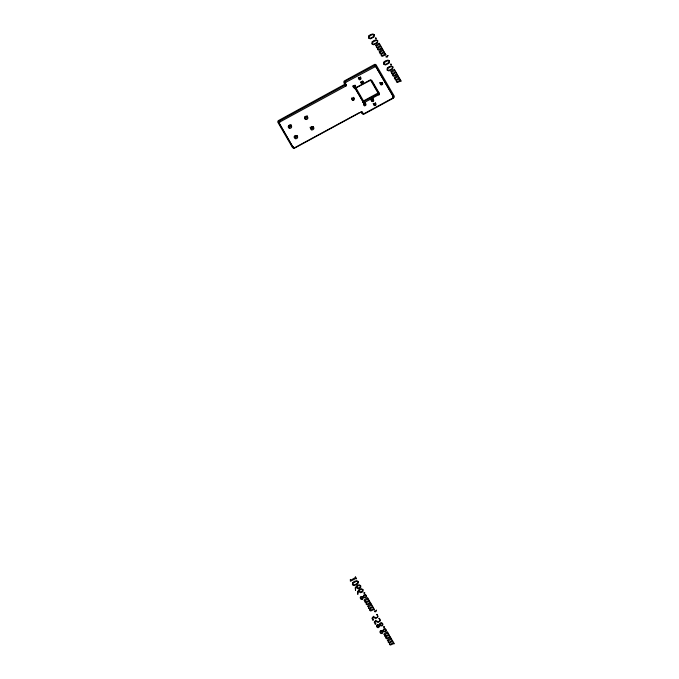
<?xml version="1.0" encoding="UTF-8"?>
<svg xmlns="http://www.w3.org/2000/svg" width="679" height="679" viewBox="0 0 679 679"><rect width="100%" height="100%" fill="white"/><g stroke="black" fill="none" stroke-linecap="round" stroke-linejoin="round"><path stroke-width="1.02" d="M393.701 97.386L393.192 98.294L364.377 113.987C362.501 115.04 362.433 111.271 360.566 112.315L294.44 148.226L293.26 147.691L279.29 123.595L279.79 122.042L345.484 86.267C347.41 85.24 344.058 83.39 345.781 82.329L375.631 66.474L393.701 97.386L375.215 65.337L345.365 81.191C343.642 82.252 347.003 84.103 345.068 85.13L279.01 121.202L278.874 122.458L293.438 147.92M355.253 88.847L355.771 88.058L371.031 80.037L379.34 94.373L363.604 102.945L354.837 87.71M355.363 89.297L354.862 87.947L363.189 101.808L378.458 93.795L378.857 92.556L371.702 80.198M393.209 96.715L393.183 95.917M288.957 125.343C288.38 127.355 291.647 125.539 289.585 124.995M295.238 135.435C293.676 136.92 297.385 136.929 295.951 135.427M311.474 126.591C309.913 128.076 313.63 128.085 312.187 126.583M359.632 112.485L294.117 147.988A2.198 2.02 -20 0 1 292.522 147.606L277.779 122.178A2.198 2.02 -20 0 1 278.271 120.658L344.567 84.383L343.854 82.269A2.012 1.85 -20 0 1 344.253 80.971L374.664 64.378A1.901 1.748 -20 0 1 376.03 64.7L394.261 96.146A1.893 1.748 -20 0 1 393.837 97.436L363.596 113.902A2.207 2.029 -20 0 1 362.009 113.529L360.541 111.993M293.82 148.158L293.71 147.097M362.892 112.935L361.788 111.568L362.204 112.706M381.106 82.609L381.971 84.527M374.426 103.352L375.292 105.262M372.092 99.312L372.958 101.222M361.72 81.404L362.586 83.322M359.42 77.457L360.286 79.375M364.402 103.497L365.268 105.415M354.022 85.596L354.888 87.506M352.715 98.082L353.581 100M392.776 97.156L393.192 98.294M375.521 65.523L376.081 66.848M375.436 65.447L375.843 66.584M375.215 65.337L375.631 66.474M374.978 65.277L375.394 66.415M374.723 65.277L375.139 66.415M374.604 65.303L375.012 66.44M374.367 65.396L374.774 66.534M378.857 92.556L379.383 94.143M378.924 93.244L379.34 94.373M378.823 93.456L379.238 94.593M378.661 93.651L379.077 94.788M378.458 93.795L378.865 94.933M363.927 101.714L364.334 102.843M363.689 101.808L364.105 102.945M363.435 101.842L363.851 102.979M363.189 101.808L363.604 102.945M362.959 101.723L363.375 102.86M362.764 101.578L363.18 102.716M362.62 101.4L363.036 102.537M362.501 112.697L362.917 113.834M362.323 112.468L362.73 113.605M345.365 81.191L345.781 82.329M345.127 81.37L345.535 82.507M345.025 81.48L345.356 82.736M344.881 81.735L345.297 82.872M345.577 83.576L346.129 85.274M344.839 81.87L345.45 83.789M345.696 84.289L346.112 85.427M344.822 82.151L345.365 83.678M345.662 84.434L346.018 85.707M345.526 84.705L345.942 85.843M345.433 84.833L345.849 85.97M345.331 84.943L345.738 86.08M345.068 85.13L345.484 86.267M293.557 147.071L293.973 148.209M293.141 146.876L293.684 148.098M292.844 146.554L293.26 147.691M279.383 120.904L279.79 122.042M279.12 121.083L279.536 122.22M279.01 121.202L279.425 122.339M278.925 121.32L279.332 122.458M278.848 121.456L279.256 122.593M278.789 121.6L279.162 122.882M278.738 121.897L279.29 123.595M291.206 125.233A1.706 1.57 -20 0 1 288.32 126.803M290.799 124.529A1.706 1.57 -20 0 1 291.053 124.851M355.202 85.291A1.222 1.12 -20 0 1 354.285 86.683A1.222 1.12 -20 0 1 352.842 85.902M375.589 102.979A1.222 1.12 -20 0 1 374.604 104.456A1.222 1.12 -20 0 1 373.212 103.429M382.311 82.405A1.222 1.12 -20 0 1 381.106 83.746A1.222 1.12 -20 0 1 379.909 82.515M307.451 116.389A1.706 1.57 -20 0 1 304.557 117.959M307.044 115.685A1.706 1.57 -20 0 1 307.298 116.007M360.574 77.067A1.222 1.12 -20 0 1 359.777 78.526A1.222 1.12 -20 0 1 358.266 77.847M297.215 135.579A1.706 1.57 -20 0 1 294.075 136.827M313.46 126.735A1.706 1.57 -20 0 1 311.967 128.738A1.706 1.57 -20 0 1 310.116 127.194M353.751 97.453A1.222 1.12 -20 0 1 353.046 99.159A1.222 1.12 -20 0 1 351.51 98.158M365.472 102.919A1.222 1.12 -20 0 1 363.511 104.311M362.917 81.242A1.222 1.12 -20 0 1 360.939 82.312M373.119 98.667A1.222 1.12 -20 0 1 372.729 100.246A1.222 1.12 -20 0 1 371.065 99.957M353.233 97.292A0.976 0.9 -20 0 1 353.165 98.862A0.976 0.9 -20 0 1 351.747 98.099M354.879 85.13A0.976 0.9 -20 0 1 354.472 86.369A0.976 0.9 -20 0 1 353.173 86.055M364.912 102.707A0.976 0.9 -20 0 1 365.056 104.133A0.976 0.9 -20 0 1 363.545 103.963M375.275 102.885A0.976 0.9 -20 0 1 374.638 104.218A0.976 0.9 -20 0 1 373.458 103.361M372.949 98.845A0.976 0.9 -20 0 1 372.304 100.186A0.976 0.9 -20 0 1 371.124 99.321M362.569 80.937A0.976 0.9 -20 0 1 362.17 82.184A0.976 0.9 -20 0 1 360.863 81.87M360.277 76.99A0.976 0.9 -20 0 1 359.87 78.238A0.976 0.9 -20 0 1 358.571 77.924M382.073 82.6A0.976 0.9 -20 0 1 381.072 83.517A0.976 0.9 -20 0 1 380.147 82.626M360.498 585.892L359.573 587.547L358.478 587.929L357.213 587.411L357.146 586.401L357.841 585.867L359.344 585.4L360.498 585.892M362.79 589.847L361.865 591.502L360.77 591.884L359.505 591.367L359.437 590.357L360.133 589.822L361.635 589.355L362.79 589.847M368.714 36.004L368.493 38.041L370.31 38.864L373.891 37.116L374.384 34.79L372.898 33.95L370.394 34.621L368.714 36.004M372.151 41.937L371.931 43.974L373.747 44.797L377.329 43.049L377.821 40.723L376.336 39.883L373.832 40.553L372.151 41.937M383.864 62.145L383.643 64.191L385.46 65.014L389.042 63.266L389.534 60.94L388.048 60.1L385.545 60.77L383.864 62.145M387.302 68.078L387.081 70.124L388.897 70.947L392.479 69.199L392.971 66.873L391.486 66.033L388.982 66.703L387.302 68.078M352.63 582.743L352.401 584.789L354.226 585.612L357.799 583.855L358.3 581.53L356.815 580.689L354.311 581.368L352.63 582.743M363.265 597.588L362.484 599.43L361.415 599.532L360.473 598.742L360.226 597.427L360.931 596.493L363.112 596.586L364.114 594.702L365.378 594.6L366.388 595.475L366.626 596.816L365.845 597.8L363.265 597.588M379.561 625.715L378.78 627.557L377.711 627.651L376.769 626.87L376.522 625.554L377.227 624.612L379.408 624.714L380.41 622.83L381.674 622.728L382.684 623.594L382.922 624.943L382.141 625.919L379.561 625.715M382.998 631.648L382.218 633.49L381.148 633.583L380.206 632.803L379.96 631.487L380.664 630.545L382.846 630.647L383.839 628.762L385.112 628.661L386.122 629.526L386.359 630.876L385.579 631.852L382.998 631.648M355.584 588.523L355.541 590.441L355.185 587.776L357.129 585.298L359.31 584.84L360.727 585.697L360.787 587.216L359.649 588.43L358.079 588.744L357.018 587.963L356.789 586.724L355.584 588.523M357.875 592.478L357.833 594.397L357.477 591.732L359.42 589.253L361.601 588.795L363.019 589.652L363.078 591.171L361.941 592.385L360.371 592.699L359.31 591.918L359.081 590.679L357.875 592.478M376.429 45.977L376.463 47.572L377.685 48.014L377.677 49.66L378.712 50.187L382.014 48.71C383.431 50.229 380.911 45.858 381.496 47.853L378.61 49.457L377.94 49.083L377.965 47.954L380.724 46.596C382.277 48.158 379.68 43.651 380.232 45.756L377.456 47.301L376.726 46.987L376.735 45.841L379.561 44.441C380.961 46.011 378.458 41.665 379.052 43.524C377.694 44.118 373.781 45.748 376.429 45.977M379.994 52.122L380.028 53.726L381.25 54.167L381.242 55.814L382.277 56.34L385.579 54.855C386.996 56.382 384.475 52.011 385.061 54.006L382.175 55.61L381.505 55.237L381.53 54.108L384.289 52.75C385.842 54.312 383.245 49.805 383.796 51.91L381.021 53.454L380.291 53.14L380.299 51.994L383.126 50.594C384.526 52.164 382.022 47.819 382.617 49.677C381.258 50.271 377.346 51.901 379.994 52.122M391.571 72.118L391.613 73.722L392.835 74.155L392.827 75.81L393.862 76.337L397.164 74.851C398.581 76.379 396.061 72.008 396.646 74.003L393.761 75.607L393.09 75.233L393.116 74.104L395.874 72.746C397.427 74.308 394.83 69.801 395.382 71.906L392.606 73.451L391.876 73.137L391.885 71.991L394.711 70.591C396.112 72.161 393.608 67.815 394.202 69.674C392.844 70.268 388.931 71.898 391.571 72.118M395.144 78.272L395.178 79.876L396.4 80.309L396.392 81.955L397.427 82.49L400.729 81.005C402.146 82.532 399.625 78.153 400.211 80.156L397.325 81.76L396.655 81.387L396.68 80.258L399.439 78.9C400.992 80.462 398.395 75.955 398.946 78.06L396.171 79.604L395.441 79.29L395.45 78.144L398.276 76.744C399.676 78.314 397.173 73.969 397.767 75.827C396.409 76.421 392.496 78.051 395.144 78.272M364.92 600.626L364.962 602.222L366.176 602.663L366.168 604.31L367.203 604.836L370.505 603.359C371.931 604.887 369.41 600.508 369.996 602.502L367.11 604.106L366.431 603.741L366.465 602.604L369.223 601.246C370.776 602.816 368.179 598.301 368.731 600.414L365.947 601.959L365.217 601.645L365.234 600.499L368.052 599.09C369.452 600.66 366.957 596.323 367.543 598.174C366.193 598.768 362.272 600.397 364.92 600.626M368.485 606.78L368.527 608.376L369.741 608.817L369.732 610.463L370.768 610.99L374.07 609.513C375.495 611.041 372.975 606.661 373.56 608.656L370.675 610.26L369.996 609.895L370.03 608.757L372.788 607.399C374.341 608.97 371.744 604.454 372.296 606.568L369.512 608.112L368.782 607.798L368.799 606.653L371.617 605.244C373.017 606.814 370.522 602.468 371.107 604.327C369.758 604.921 365.837 606.551 368.485 606.78M384.654 634.687L384.696 636.282L385.91 636.724L385.901 638.37L386.937 638.897L390.238 637.42C391.664 638.947 389.135 634.568 389.729 636.562L386.843 638.167L386.164 637.802L386.198 636.664L388.957 635.306C390.501 636.868 387.913 632.361 388.464 634.466L385.68 636.011L384.951 635.697L384.968 634.559L387.785 633.151C389.186 634.721 386.691 630.375 387.276 632.234C385.927 632.828 382.005 634.458 384.654 634.687M388.218 640.84L388.261 642.436L389.474 642.877L389.466 644.524L390.501 645.05L393.803 643.573C395.229 645.092 392.7 640.721 393.294 642.716L390.408 644.32L389.729 643.947L389.763 642.818L392.521 641.46C394.066 643.021 391.477 638.515 392.029 640.62L389.245 642.164L388.515 641.85L388.532 640.713L391.35 639.304C392.751 640.874 390.255 636.529 390.841 638.387C389.491 638.981 385.57 640.611 388.218 640.84M305.117 116.661C305.94 119.224 307.273 114.793 305.117 116.661M374.171 34.96L373.942 36.114L372.092 37.404L370.369 38.177L368.705 37.897L369.368 36.36L370.946 35.333L372.559 34.621L374.171 34.96M377.609 40.893L377.38 42.047L375.529 43.337L373.806 44.11L372.143 43.829L372.805 42.293L374.384 41.266L375.996 40.553L377.609 40.893M387.938 55.559L387.123 57.163L385.969 56.968L386.181 56.221L387.166 56.739L387.938 55.559M389.322 61.11L389.092 62.264L387.242 63.554L385.519 64.318L383.856 64.047L384.518 62.51L386.096 61.475L387.709 60.77L389.322 61.11M392.759 67.043L392.53 68.197L390.68 69.487L388.957 70.251L387.293 69.979L387.955 68.443L389.534 67.408L391.146 66.703L392.759 67.043M358.088 581.708L357.858 582.862L356 584.144L354.285 584.916L352.622 584.644L353.275 583.1L354.854 582.073L356.475 581.368L358.088 581.708M376.438 610.209L375.623 611.821L374.469 611.618L374.681 610.871L375.657 611.389L376.438 610.209M362.968 597.452L362.136 598.878L360.642 598.496L361.007 597.214L362.968 597.452M379.264 625.58L378.432 627.006L376.938 626.624L377.303 625.342L379.264 625.58M382.701 631.512L381.87 632.938L380.376 632.556L380.741 631.275L382.701 631.512M372.949 620.156L373.586 619.732L372.644 617.966L373.195 617.236L375.869 618.611L377.957 616.863L377.261 614.419L376.395 614.495L377.651 615.632L377.668 616.642L376.803 617.551L374.604 617.347L373.552 616.26L371.931 618.289L372.949 620.156M375.241 624.111L375.877 623.687L374.935 621.922L375.487 621.192L378.161 622.567L380.248 620.818L379.553 618.374L378.687 618.45L379.943 619.587L379.96 620.598L379.094 621.506L376.896 621.302L375.793 620.258L374.222 622.244L375.241 624.111M363.732 595.899L363.418 596.705L364.861 597.223L366.295 596.459L365.429 595.135L363.732 595.899M380.028 624.026L379.714 624.833L381.157 625.351L382.591 624.587L381.725 623.254L380.028 624.026M383.465 629.959L383.151 630.766L384.594 631.283L386.028 630.519L385.163 629.187L383.465 629.959M375.64 37.999L375.411 38.703L376.149 38.873L376.378 38.177L375.64 37.999M390.79 64.149L390.561 64.845L391.291 65.023L391.528 64.327L390.79 64.149M364.131 592.648L363.91 593.353L364.64 593.531L364.869 592.826L364.131 592.648M383.864 626.709L383.643 627.413L384.373 627.583L384.603 626.887L383.864 626.709M355.482 577.456L351.145 580.01L350.33 579.391L350.389 581.283L356.093 578.415C357.757 580.528 354.54 574.875 355.482 577.456M355.864 87.667L363.477 100.925L377.991 93.015L370.369 79.833L355.864 87.667M354.073 87.829A1.222 1.12 -20 0 0 355.618 86.42A1.222 1.12 -20 0 0 353.623 85.936A1.222 1.12 -20 0 0 354.073 87.829M374.545 105.601A1.222 1.12 -20 0 0 375.996 104.116A1.222 1.12 -20 0 0 373.968 103.743A1.222 1.12 -20 0 0 374.545 105.601M381.055 84.816A1.222 1.12 -20 0 0 382.718 83.542A1.222 1.12 -20 0 0 380.792 82.88A1.222 1.12 -20 0 0 381.055 84.816M305.711 119.496A1.706 1.57 -20 0 0 307.867 117.526A1.706 1.57 -20 0 0 305.066 116.856A1.706 1.57 -20 0 0 305.711 119.496M359.564 79.706A1.222 1.12 -20 0 0 360.99 78.204A1.222 1.12 -20 0 0 358.953 77.864A1.222 1.12 -20 0 0 359.564 79.706M289.475 128.339A1.706 1.57 -20 0 0 291.622 126.37A1.706 1.57 -20 0 0 288.821 125.7A1.706 1.57 -20 0 0 289.475 128.339M295.484 138.694A1.706 1.57 -20 0 0 297.631 136.717A1.706 1.57 -20 0 0 294.83 136.046A1.706 1.57 -20 0 0 295.484 138.694M311.72 129.85A1.706 1.57 -20 0 0 313.868 127.873A1.706 1.57 -20 0 0 311.075 127.202A1.706 1.57 -20 0 0 311.72 129.85M352.834 100.331A1.222 1.12 -20 0 0 354.294 98.854A1.222 1.12 -20 0 0 352.265 98.472A1.222 1.12 -20 0 0 352.834 100.331M364.453 105.737A1.222 1.12 -20 0 0 365.989 104.328A1.222 1.12 -20 0 0 363.995 103.845A1.222 1.12 -20 0 0 364.453 105.737M361.618 83.593A1.222 1.12 -20 0 0 363.333 82.38A1.222 1.12 -20 0 0 361.44 81.65A1.222 1.12 -20 0 0 361.618 83.593M372.228 101.561A1.222 1.12 -20 0 0 373.662 100.068A1.222 1.12 -20 0 0 371.625 99.711A1.222 1.12 -20 0 0 372.228 101.561"/></g></svg>
